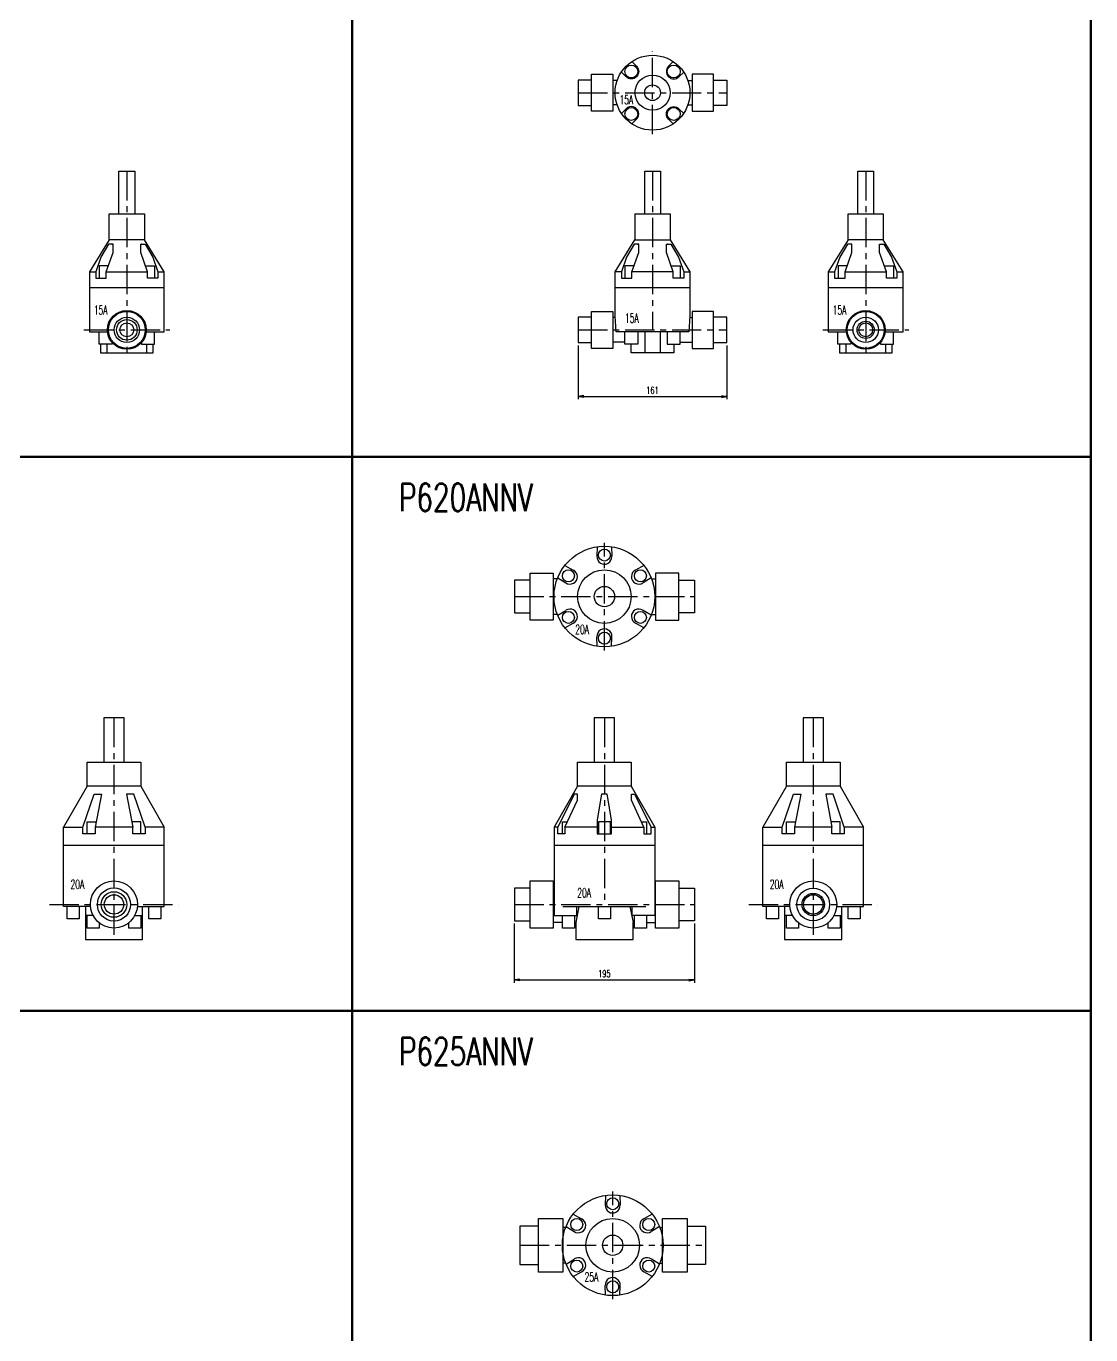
# Model space of a CAD drawing. Header units: millimetres. Extents: x 1711 to 90196, y -23291 to 8516.
# Drawn here: x 21279 to 22432, y -13845 to -12427 of the extents above; entities that cross this region are included whole.
import ezdxf

# ---------------------------------------------------------------- set-up
doc = ezdxf.new("R2010")
doc.units = ezdxf.units.MM
doc.header["$PDMODE"] = 35
doc.linetypes.add('CENTER', pattern=[50.8, 31.75, -6.35, 6.35, -6.35])
for name, color, linetype in [('CEN', 2, 'CENTER'), ('寸法', 2, 'Continuous'), ('配管-CVP', 4, 'Continuous')]:
    doc.layers.add(name, color=color, linetype=linetype)
doc.layers.add('line', color=153, linetype='Continuous', lineweight=50)
doc.styles.add('kpk', font='romans.shx', dxfattribs={"width": 0.7, "bigfont": 'extfont2.shx'})
doc.styles.get("Standard").update_dxf_attribs({"font": 'romans.shx', "bigfont": 'extfont.shx'})
doc.dimstyles.new('KPK-3', dxfattribs={"dimscale": 3, "dimtxt": 2.5, "dimasz": 2, "dimexe": 1, "dimexo": 1, "dimgap": 1, "dimtad": 3, "dimdec": 1, "dimdsep": 46, "dimtxsty": 'kpk', "dimblk": 'OPEN', "dimcen": 2.5, "dimclrd": 2, "dimclre": 2, "dimclrt": 4, "dimadec": 1, "dimazin": 2, "dimtfac": 1, "dimtdec": 1, "dimtmove": 0, "dimatfit": 2, "dimldrblk": 'OPEN', "dimfxl": 0, "dimlwd": -1, "dimlwe": -1, "dimarcsym": 0})

# ---------------------------------------------------------------- blocks, each defined once
blk = doc.blocks.new('_Open')
at = {"color": 0, "linetype": 'ByBlock', "lineweight": -2}
for p, q in [((-1, 0.17), (0, 0)), ((-1, -0.17), (0, 0)), ((0, 0), (-1, 0))]:
    blk.add_line(p, q, dxfattribs=at)
blk = doc.blocks.new('*D3029')
at = {"layer": 'Defpoints', "color": 0, "transparency": 16777216}
for p in [(21876.6, -12770), (22037.6, -12770), (22037.6, -12828.4)]:
    blk.add_point(p, dxfattribs=at)
at = {"layer": '寸法', "color": 2, "transparency": 16777216}
for p, q in [((21876.6, -12773), (21876.6, -12831.4)), ((22037.6, -12773), (22037.6, -12831.4)), ((21882.6, -12828.4), (22031.6, -12828.4))]:
    blk.add_line(p, q, dxfattribs=at)
at = {"layer": '寸法', "color": 2, "transparency": 16777216, "xscale": 6, "yscale": 6, "zscale": 6, "rotation": 180}
blk.add_blockref('_Open', (21876.6, -12828.4), dxfattribs=at)
at = {"layer": '寸法', "color": 2, "transparency": 16777216, "xscale": 6, "yscale": 6, "zscale": 6}
blk.add_blockref('_Open', (22037.6, -12828.4), dxfattribs=at)
at = {"layer": '寸法', "color": 4, "transparency": 16777216, "insert": (21957.1, -12821.6), "char_height": 7.5, "attachment_point": 5, "style": 'kpk', "bg_fill": 3, "box_fill_scale": 1.1, "bg_fill_color": 256, "bg_fill_true_color": 13158600, "bg_fill_transparency": 0}
blk.add_mtext('161', dxfattribs=at)
blk = doc.blocks.new('*D3030')
at = {"layer": 'Defpoints', "color": 0, "transparency": 16777216}
for p in [(21807.4, -13396.3), (22002.4, -13396.3), (22002.4, -13460.3)]:
    blk.add_point(p, dxfattribs=at)
at = {"layer": '寸法', "color": 2, "transparency": 16777216}
for p, q in [((21807.4, -13399.3), (21807.4, -13463.3)), ((22002.4, -13399.3), (22002.4, -13463.3)), ((21813.4, -13460.3), (21996.4, -13460.3))]:
    blk.add_line(p, q, dxfattribs=at)
at = {"layer": '寸法', "color": 2, "transparency": 16777216, "xscale": 6, "yscale": 6, "zscale": 6, "rotation": 180}
blk.add_blockref('_Open', (21807.4, -13460.3), dxfattribs=at)
at = {"layer": '寸法', "color": 2, "transparency": 16777216, "xscale": 6, "yscale": 6, "zscale": 6}
blk.add_blockref('_Open', (22002.4, -13460.3), dxfattribs=at)
at = {"layer": '寸法', "color": 4, "transparency": 16777216, "insert": (21904.9, -13453.6), "char_height": 7.5, "attachment_point": 5, "style": 'kpk', "bg_fill": 3, "box_fill_scale": 1.1, "bg_fill_color": 256, "bg_fill_true_color": 13158600, "bg_fill_transparency": 0}
blk.add_mtext('195', dxfattribs=at)
blk = doc.blocks.new('A$Cba4892d7')
at = {"layer": 'line'}
for p, q in [((1660, -100), (1660, -4960)), ((0, -1260), (2460, -1260)), ((0, -1860), (2460, -1860))]:
    blk.add_line(p, q, dxfattribs=at)
blk.add_lwpolyline([(0, -4960), (0, 0), (2460, 0), (2460, -4960)], close=True, dxfattribs=at)
at = {"layer": 'line', "char_height": 30, "attachment_point": 4}
for s, insert in [('{\\W0.7;P620ANNV}', (1710.7, -1304.1)), ('{\\W0.7;P625ANNV}', (1710.7, -1904.1))]:
    blk.add_mtext(s, dxfattribs=dict(at, insert=insert))

msp = doc.modelspace()

# ---------------------------------------------------------------- linework, layer by layer
at = {"layer": 'CEN'}
for p, q in [((21957.0871, -12544.1828), (21957.0871, -12454.5828)), ((21876.5871, -12499.3828), (22037.5871, -12499.3828)), ((21387.7928, -12584.2342), (21387.7928, -12781.2342)), ((21957.0871, -12584.2342), (21957.0871, -12756.2342)), ((22187.9587, -12584.2342), (22187.9587, -12781.2342)), ((21341.2008, -12756.2342), (21434.3848, -12756.2342)), ((21876.5871, -12756.2342), (22037.5871, -12756.2342)), ((22141.3667, -12756.2342), (22234.5507, -12756.2342)), ((21904.9472, -13103.3361), (21904.9472, -12986.8561)), ((21807.4472, -13045.0961), (22002.4472, -13045.0961)), ((21373.8532, -13176.5727), (21373.8532, -13416.5727)), ((21904.9472, -13176.5727), (21904.9472, -13378.5727)), ((22131.1224, -13176.5727), (22131.1224, -13416.5727)), ((21303.9652, -13378.5727), (21443.7412, -13378.5727)), ((21807.4472, -13378.5727), (22002.4472, -13378.5727)), ((22061.2344, -13378.5727), (22201.0104, -13378.5727)), ((21913.9627, -13805.884), (21913.9627, -13689.404)), ((21813.4627, -13747.644), (22014.4627, -13747.644))]:
    msp.add_line(p, q, dxfattribs=at)
at = {"layer": '配管-CVP', "color": 0, "linetype": 'ByBlock'}
for p, q in [((21918.8158, -12486.1328), (21914.0871, -12486.1328)), ((21995.3583, -12486.1328), (22000.0871, -12486.1328)), ((21918.8158, -12512.6328), (21914.0871, -12512.6328)), ((21995.3583, -12512.6328), (22000.0871, -12512.6328)), ((21938.0871, -12630.7342), (21938.0871, -12658.7342)), ((21938.0871, -12630.7342), (21976.0871, -12630.7342)), ((21976.0871, -12630.7342), (21976.0871, -12658.7342)), ((21938.0871, -12658.7342), (21976.0871, -12658.7342)), ((21976.0871, -12658.7342), (21997.5871, -12693.2342)), ((21365.3761, -12693.2342), (21410.1334, -12693.2342)), ((21421.5232, -12693.2342), (21428.2928, -12693.2342)), ((21990.8175, -12693.2342), (21997.5871, -12693.2342)), ((22165.542, -12693.2342), (22210.2992, -12693.2342)), ((22221.6891, -12693.2342), (22228.4587, -12693.2342)), ((21428.2928, -12710.7342), (21347.2928, -12710.7342)), ((21997.5871, -12710.7342), (21916.5871, -12710.7342)), ((22228.4587, -12710.7342), (22147.4587, -12710.7342)), ((21916.7182, -12742.9842), (21914.0871, -12742.9842)), ((21997.4559, -12742.9842), (22000.0871, -12742.9842)), ((21927.1061, -12769.4842), (21914.0871, -12769.4842)), ((21948.8371, -12758.2342), (21948.8371, -12781.2342)), ((21965.3371, -12758.2342), (21965.3371, -12781.2342)), ((21987.0681, -12769.4842), (22000.0871, -12769.4842)), ((21366.2547, -12771.7342), (21366.2547, -12781.2342)), ((21409.2547, -12771.7342), (21409.2547, -12781.2342)), ((22166.4206, -12771.7342), (22166.4206, -12781.2342)), ((22209.4206, -12771.7342), (22209.4206, -12781.2342)), ((21912.6666, -12991.1455), (21912.9761, -13001.4135)), ((21862.0844, -13011.4356), (21871.1315, -13016.3016)), ((21955.5295, -13024.806), (21946.7919, -13030.208)), ((21854.017, -13025.6961), (21849.4472, -13025.6961)), ((21955.8775, -13025.6961), (21960.4472, -13025.6961)), ((21854.017, -13064.4961), (21849.4472, -13064.4961)), ((21854.365, -13065.3861), (21863.1026, -13059.9841)), ((21955.8775, -13064.4961), (21960.4472, -13064.4961)), ((21947.8101, -13078.7566), (21938.763, -13073.8906)), ((21897.2278, -13099.0466), (21896.9184, -13088.7786)), ((21402.8532, -13250.5727), (21428.3532, -13294.8074)), ((21933.9472, -13250.5727), (21959.4472, -13294.8074)), ((22160.1224, -13250.5727), (22185.6224, -13294.8074)), ((21428.3532, -13314.8227), (21319.3532, -13314.8227)), ((21959.4472, -13314.8227), (21850.4472, -13314.8227)), ((22185.6224, -13314.8227), (22076.6224, -13314.8227)), ((21850.4472, -13359.1727), (21849.4472, -13359.1727)), ((21959.4472, -13359.1727), (21960.4472, -13359.1727)), ((21351.3532, -13390.5727), (21342.8532, -13390.5727)), ((21396.3532, -13390.5727), (21404.8532, -13390.5727)), ((21859.9472, -13380.5727), (21949.9472, -13380.5727)), ((22108.6224, -13390.5727), (22100.1224, -13390.5727)), ((22153.6224, -13390.5727), (22162.1224, -13390.5727)), ((21859.4761, -13397.9727), (21849.4472, -13397.9727)), ((21950.4184, -13397.9727), (21960.4472, -13397.9727)), ((21921.6821, -13693.6934), (21921.9916, -13703.9614)), ((21871.0999, -13713.9835), (21880.147, -13718.8495)), ((21863.0325, -13728.244), (21859.9627, -13728.244)), ((21964.545, -13727.3539), (21955.8074, -13732.7559)), ((21964.893, -13728.244), (21967.9627, -13728.244)), ((21863.0325, -13767.044), (21859.9627, -13767.044)), ((21863.3805, -13767.934), (21872.1181, -13762.532)), ((21964.893, -13767.044), (21967.9627, -13767.044)), ((21956.8256, -13781.3045), (21947.7785, -13776.4385)), ((21906.2433, -13801.5945), (21905.9339, -13791.3265))]:
    msp.add_line(p, q, dxfattribs=at)
for points in [[(21934.6704, -12465.6524), (21939.763, -12470.745, -1), (21928.4493, -12482.0587), (21923.3567, -12476.9661)], [(21979.5038, -12465.6524), (21974.4112, -12470.745, 1), (21985.7249, -12482.0587), (21990.8175, -12476.9661)], [(21934.6704, -12533.1132), (21939.763, -12528.0206, 1), (21928.4493, -12516.7069), (21923.3567, -12521.7995)], [(21979.5038, -12533.1132), (21974.4112, -12528.0206, -1), (21985.7249, -12516.7069), (21990.8175, -12521.7995)], [(21897.2278, -12991.1455), (21896.9184, -13001.4135, 1.070713908), (21912.987, -13001.5729)], [(21854.365, -13024.806), (21863.1026, -13030.208, 1.070713908), (21871.275, -13016.3719)], [(21947.8101, -13011.4356), (21938.763, -13016.3016, 1.070713908), (21946.6593, -13030.2971)], [(21862.0844, -13078.7566), (21871.1315, -13073.8906, 1.070713908), (21863.2352, -13059.895)], [(21955.5295, -13065.3861), (21946.7919, -13059.9841, 1.070713908), (21938.6195, -13073.8203)], [(21912.6666, -13099.0466), (21912.9761, -13088.7786, 1.070713908), (21896.9075, -13088.6192)], [(21906.2433, -13693.6934), (21905.9339, -13703.9614, 1.070713908), (21922.0025, -13704.1208)], [(21863.3805, -13727.3539), (21872.1181, -13732.7559, 1.070713908), (21880.2905, -13718.9198)], [(21956.8256, -13713.9835), (21947.7785, -13718.8495, 1.070713908), (21955.6748, -13732.845)], [(21871.0999, -13781.3045), (21880.147, -13776.4385, 1.070713908), (21872.2507, -13762.4429)], [(21964.545, -13767.934), (21955.8074, -13762.532, 1.070713908), (21947.635, -13776.3682)], [(21921.6821, -13801.5945), (21921.9916, -13791.3265, 1.070713908), (21905.923, -13791.1671)]]:
    msp.add_lwpolyline(points, format="xyb", dxfattribs=at)
for points in [[(21891.0871, -12485.6328), (21876.5871, -12485.6328), (21876.5871, -12513.1328), (21891.0871, -12513.1328)], [(22023.0871, -12485.6328), (22037.5871, -12485.6328), (22037.5871, -12513.1328), (22023.0871, -12513.1328)], [(21379.2928, -12630.7342), (21379.2928, -12584.2342), (21396.2928, -12584.2342), (21396.2928, -12630.7342)], [(21948.5871, -12630.7342), (21948.5871, -12584.2342), (21965.5871, -12584.2342), (21965.5871, -12630.7342)], [(22179.4587, -12630.7342), (22179.4587, -12584.2342), (22196.4587, -12584.2342), (22196.4587, -12630.7342)], [(21368.7928, -12658.7342), (21368.7928, -12630.7342), (21406.7928, -12630.7342), (21406.7928, -12658.7342)], [(22168.9587, -12658.7342), (22168.9587, -12630.7342), (22206.9587, -12630.7342), (22206.9587, -12658.7342)], [(21408.6593, -12758.2342), (21428.2928, -12758.2342), (21428.2928, -12693.2342), (21406.7928, -12658.7342), (21368.7928, -12658.7342), (21347.2928, -12693.2342), (21347.2928, -12758.2342), (21366.8502, -12758.2342)], [(21347.2928, -12693.2342), (21354.0624, -12693.2342), (21354.0624, -12700.2342), (21365.3761, -12700.2342), (21365.3761, -12693.2342), (21372.8118, -12672.4955), (21372.8118, -12663.2342), (21368.0606, -12663.2342), (21359.7623, -12677.3367), (21354.0624, -12693.2342)], [(21923.3567, -12693.2342), (21916.5871, -12693.2342), (21938.0871, -12658.7342)], [(21979.4276, -12693.2342), (21934.6704, -12693.2342), (21942.1061, -12672.4955), (21942.1061, -12663.2342), (21937.3549, -12663.2342), (21929.0566, -12677.3367), (21923.3567, -12693.2342), (21923.3567, -12700.2342), (21934.6704, -12700.2342), (21934.6704, -12693.2342)], [(22208.8251, -12758.2342), (22228.4587, -12758.2342), (22228.4587, -12693.2342), (22206.9587, -12658.7342), (22168.9587, -12658.7342), (22147.4587, -12693.2342), (22147.4587, -12758.2342), (22167.0161, -12758.2342)], [(22147.4587, -12693.2342), (22154.2283, -12693.2342), (22154.2283, -12700.2342), (22165.542, -12700.2342), (22165.542, -12693.2342), (22172.9777, -12672.4955), (22172.9777, -12663.2342), (22168.2265, -12663.2342), (22159.9282, -12677.3367), (22154.2283, -12693.2342)], [(21367.7066, -12686.7342), (21357.8118, -12686.7342), (21357.8118, -12700.2342)], [(21407.879, -12686.7342), (21417.7738, -12686.7342), (21417.7738, -12700.2342)], [(21997.5871, -12693.2342), (21997.5871, -12740.9842), (21996.4559, -12758.2342), (21917.7182, -12758.2342), (21916.5871, -12740.9842), (21916.5871, -12693.2342)], [(21937.0009, -12686.7342), (21927.1061, -12686.7342), (21927.1061, -12700.2342)], [(21977.1733, -12686.7342), (21987.0681, -12686.7342), (21987.0681, -12700.2342)], [(22167.8725, -12686.7342), (22157.9777, -12686.7342), (22157.9777, -12700.2342)], [(22208.0448, -12686.7342), (22217.9396, -12686.7342), (22217.9396, -12700.2342)], [(21371.7357, -12769.8133), (21371.7357, -12771.7342), (21357.7737, -12771.7342), (21357.7737, -12758.2342)], [(21403.7737, -12769.8133), (21403.7737, -12771.7342), (21417.7357, -12771.7342), (21417.7357, -12758.2342)], [(22171.9016, -12769.8133), (22171.9016, -12771.7342), (22157.9396, -12771.7342), (22157.9396, -12758.2342)], [(22203.9396, -12769.8133), (22203.9396, -12771.7342), (22217.9016, -12771.7342), (22217.9016, -12758.2342)], [(21359.2547, -12771.7342), (21359.2547, -12781.2342), (21416.2547, -12781.2342), (21416.2547, -12771.7342)], [(22159.4206, -12771.7342), (22159.4206, -12781.2342), (22216.4206, -12781.2342), (22216.4206, -12771.7342)], [(21823.4472, -13027.3461), (21807.4472, -13027.3461), (21807.4472, -13062.8461), (21823.4472, -13062.8461)], [(21985.4472, -13027.3461), (22002.4472, -13027.3461), (22002.4472, -13062.8461), (21985.4472, -13062.8461)], [(21384.8532, -13224.5727), (21384.8532, -13176.5727), (21362.8532, -13176.5727), (21362.8532, -13224.5727)], [(21915.9472, -13224.5727), (21915.9472, -13176.5727), (21893.9472, -13176.5727), (21893.9472, -13224.5727)], [(22142.1224, -13224.5727), (22142.1224, -13176.5727), (22120.1224, -13176.5727), (22120.1224, -13224.5727)], [(21344.8532, -13250.5727), (21344.8532, -13224.5727), (21402.8532, -13224.5727), (21402.8532, -13250.5727), (21344.8532, -13250.5727), (21319.3532, -13294.8074)], [(22102.1224, -13250.5727), (22102.1224, -13224.5727), (22160.1224, -13224.5727), (22160.1224, -13250.5727), (22102.1224, -13250.5727), (22076.6224, -13294.8074)], [(21399.2746, -13380.5727), (21428.3532, -13380.5727), (21428.3532, -13294.8074), (21407.5137, -13294.8074), (21395.3799, -13259.0727), (21387.3264, -13259.0727), (21394.1432, -13294.8074), (21353.5631, -13294.8074)], [(21862.0844, -13294.8074), (21875.7153, -13265.5841), (21875.7153, -13259.0727), (21872.2924, -13259.0727), (21854.365, -13294.8074)], [(21947.8101, -13294.8074), (21934.1792, -13265.5841), (21934.1792, -13259.0727), (21937.602, -13259.0727), (21955.5295, -13294.8074)], [(22156.5438, -13380.5727), (22185.6224, -13380.5727), (22185.6224, -13294.8074), (22164.7829, -13294.8074), (22152.6491, -13259.0727), (22144.5957, -13259.0727), (22151.4125, -13294.8074), (22110.8323, -13294.8074)], [(21344.8532, -13302.0727), (21344.8532, -13289.0727), (21354.6571, -13289.0727)], [(21402.8532, -13302.0727), (21402.8532, -13289.0727), (21393.0493, -13289.0727)], [(21859.4761, -13302.0727), (21859.4761, -13289.0727), (21864.7593, -13289.0727)], [(21911.4472, -13302.0727), (21911.4472, -13289.0727), (21898.4472, -13289.0727), (21898.4472, -13302.0727)], [(21945.1352, -13289.0727), (21950.4184, -13289.0727), (21950.4184, -13302.0727)], [(22102.1224, -13302.0727), (22102.1224, -13289.0727), (22111.9263, -13289.0727)], [(22160.1224, -13302.0727), (22160.1224, -13289.0727), (22150.3185, -13289.0727)], [(21348.4317, -13380.5727), (21319.3532, -13380.5727), (21319.3532, -13294.8074), (21340.1927, -13294.8074)], [(21407.5137, -13294.8074), (21407.5137, -13302.0727), (21394.1432, -13302.0727), (21394.1432, -13294.8074)], [(21897.1972, -13294.8074), (21862.0844, -13294.8074), (21862.0844, -13302.0727), (21854.365, -13302.0727), (21854.365, -13294.8074), (21850.4472, -13294.8074)], [(22105.7009, -13380.5727), (22076.6224, -13380.5727), (22076.6224, -13294.8074), (22097.4619, -13294.8074)], [(22164.7829, -13294.8074), (22164.7829, -13302.0727), (22151.4125, -13302.0727), (22151.4125, -13294.8074)], [(21336.1032, -13380.5727), (21336.1032, -13394.0727), (21323.1032, -13394.0727), (21323.1032, -13380.5727)], [(21342.8532, -13380.5727), (21342.8532, -13416.5727), (21404.8532, -13416.5727), (21404.8532, -13380.5727)], [(21357.859, -13398.4331), (21357.859, -13404.0727), (21344.859, -13404.0727), (21344.859, -13390.5727)], [(21402.8474, -13390.5727), (21402.8474, -13404.0727), (21389.8474, -13404.0727), (21389.8474, -13398.4331)], [(21424.6032, -13380.5727), (21424.6032, -13394.0727), (21411.6032, -13394.0727), (21411.6032, -13380.5727)], [(22093.3724, -13380.5727), (22093.3724, -13394.0727), (22080.3724, -13394.0727), (22080.3724, -13380.5727)], [(22100.1224, -13380.5727), (22100.1224, -13416.5727), (22162.1224, -13416.5727), (22162.1224, -13380.5727)], [(22115.1282, -13398.4331), (22115.1282, -13404.0727), (22102.1282, -13404.0727), (22102.1282, -13390.5727)], [(22160.1166, -13390.5727), (22160.1166, -13404.0727), (22147.1166, -13404.0727), (22147.1166, -13398.4331)], [(22181.8724, -13380.5727), (22181.8724, -13394.0727), (22168.8724, -13394.0727), (22168.8724, -13380.5727)], [(21833.4627, -13726.894), (21813.4627, -13726.894), (21813.4627, -13768.394), (21833.4627, -13768.394)], [(21994.4627, -13726.894), (22014.4627, -13726.894), (22014.4627, -13768.394), (21994.4627, -13768.394)]]:
    msp.add_lwpolyline(points, dxfattribs=at)
for points in [[(21914.0871, -12519.3828), (21891.0871, -12519.3828), (21891.0871, -12479.3828), (21914.0871, -12479.3828)], [(22000.0871, -12519.3828), (22023.0871, -12519.3828), (22023.0871, -12479.3828), (22000.0871, -12479.3828)], [(21371.8118, -12663.2342), (21371.6183, -12663.2342)], [(21402.7738, -12672.4955), (21402.7738, -12663.2342), (21407.5249, -12663.2342), (21415.8233, -12677.3367), (21421.5232, -12693.2342), (21421.5232, -12700.2342), (21410.2095, -12700.2342), (21410.2095, -12693.2342)], [(21403.7738, -12663.2342), (21403.9673, -12663.2342)], [(21941.1061, -12663.2342), (21940.9125, -12663.2342)], [(21985.1176, -12677.3367), (21990.8175, -12693.2342), (21990.8175, -12700.2342), (21979.5038, -12700.2342), (21979.5038, -12693.2342), (21972.0681, -12672.4955), (21972.0681, -12663.2342), (21976.8192, -12663.2342)], [(21973.0681, -12663.2342), (21973.2616, -12663.2342)], [(22171.9777, -12663.2342), (22171.7841, -12663.2342)], [(22202.9396, -12672.4955), (22202.9396, -12663.2342), (22207.6908, -12663.2342), (22215.9891, -12677.3367), (22221.6891, -12693.2342), (22221.6891, -12700.2342), (22210.3754, -12700.2342), (22210.3754, -12693.2342)], [(22203.9396, -12663.2342), (22204.1332, -12663.2342)], [(21824.4472, -13019.5961), (21849.4472, -13019.5961), (21849.4472, -13070.5961), (21824.4472, -13070.5961)], [(21960.4472, -13070.5961), (21985.4472, -13070.5961), (21985.4472, -13019.5961), (21960.4472, -13019.5961)], [(21340.1927, -13302.0727), (21340.1927, -13294.8074), (21352.3264, -13259.0727), (21360.3799, -13259.0727), (21353.5631, -13294.8074), (21353.5631, -13302.0727)], [(21897.1972, -13286.9614), (21897.1972, -13302.0727), (21912.6972, -13302.0727), (21912.6972, -13286.9614), (21907.8911, -13259.0727), (21902.0034, -13259.0727)], [(22097.4619, -13302.0727), (22097.4619, -13294.8074), (22109.5957, -13259.0727), (22117.6491, -13259.0727), (22110.8323, -13294.8074), (22110.8323, -13302.0727)], [(21859.9627, -13776.644), (21833.4627, -13776.644), (21833.4627, -13718.644), (21859.9627, -13718.644)], [(21994.4627, -13718.644), (21994.4627, -13776.644), (21967.9627, -13776.644), (21967.9627, -13718.644)]]:
    msp.add_lwpolyline(points, close=True, dxfattribs=at)
for centre, radius in [((21957.0871, -12499.3828), 40.5), ((21934.1061, -12476.4018), 7), ((21980.0681, -12476.4018), 7), ((21957.0871, -12499.3828), 19), ((21957.0871, -12499.3828), 8.5), ((21934.1061, -12522.3638), 7), ((21980.0681, -12522.3638), 7), ((21387.7928, -12756.2342), 21), ((21387.7928, -12756.2342), 20), ((22187.9587, -12756.2342), 21), ((22187.9587, -12756.2342), 20), ((21387.7928, -12756.2342), 13.75), ((21387.7928, -12756.2342), 11.1599), ((21387.7928, -12756.2342), 7.5), ((22187.9587, -12756.2342), 13.75), ((22187.9587, -12756.2342), 9.3155), ((22187.9587, -12756.2342), 7.5), ((21904.9472, -13045.0961), 54.5), ((21904.9472, -13000.0961), 6.5), ((21865.9761, -13022.5961), 6.5), ((21904.9472, -13045.0961), 29), ((21943.9184, -13022.5961), 6.5), ((21904.9472, -13045.0961), 11), ((21865.9761, -13067.5961), 6.5), ((21943.9184, -13067.5961), 6.5), ((21904.9472, -13090.0961), 6.5), ((21373.8532, -13378.5727), 25.5), ((21373.8532, -13378.5727), 18), ((21373.8532, -13378.5727), 13.85), ((22131.1224, -13378.5727), 25.5), ((22131.1224, -13378.5727), 17.75), ((21373.8532, -13378.5727), 10.5), ((22131.1224, -13378.5727), 12.0585), ((22131.1224, -13378.5727), 10.5), ((21913.9627, -13747.644), 54.5), ((21913.9627, -13702.644), 6.5), ((21874.9916, -13725.144), 6.5), ((21913.9627, -13747.644), 29), ((21952.9339, -13725.144), 6.5), ((21913.9627, -13747.644), 11), ((21874.9916, -13770.144), 6.5), ((21952.9339, -13770.144), 6.5), ((21913.9627, -13792.644), 6.5)]:
    msp.add_circle(centre, radius, dxfattribs=at)

# ---------------------------------------------------------------- texts
at = {"layer": 'Defpoints', "color": 6, "linetype": 'ByBlock', "style": 'kpk', "width": 0.6}
for s, p in [('15A', (21921.274, -12511.8979)), ('15A', (21351.9797, -12739.7229)), ('15A', (21927.2819, -12748.5154)), ('15A', (22152.1456, -12739.7229)), ('20A', (21873.3633, -13085.6776)), ('20A', (21326.7991, -13361.6934)), ('20A', (21875.5706, -13370.8538)), ('20A', (22084.0683, -13361.6934)), ('25A', (21883.4839, -13787.0063))]:
    msp.add_text(s, height=10, dxfattribs=at).set_placement(p)

# ---------------------------------------------------------------- next in the draw order: dimensions: what is measured, and where the dimension line sits
at = {"layer": '寸法'}
for base, p1, p2, picture, middle in [((22037.5871, -12828.3742), (21876.5871, -12769.9842), (22037.5871, -12769.9842), '*D3029', (21957.0871, -12821.6242)), ((22002.4472, -13460.3289), (21807.4472, -13396.3227), (22002.4472, -13396.3227), '*D3030', (21904.9472, -13453.5789))]:
    dim = msp.add_linear_dim(base=base, p1=p1, p2=p2, dimstyle='KPK-3', dxfattribs=at)
    dim.commit()
    dim.dimension.update_dxf_attribs({"geometry": picture, "text_midpoint": middle})

# ---------------------------------------------------------------- next in the draw order: linework, layer by layer
at = {"layer": '配管-CVP', "color": 0, "linetype": 'ByBlock'}
for points in [[(21914.0871, -12776.2342), (21891.0871, -12776.2342), (21891.0871, -12736.2342), (21914.0871, -12736.2342)], [(22023.0871, -12736.2342), (22000.0871, -12736.2342), (22000.0871, -12776.2342), (22023.0871, -12776.2342)], [(21849.4472, -13353.0727), (21849.4472, -13404.0727), (21824.4472, -13404.0727), (21824.4472, -13353.0727)], [(21960.4472, -13404.0727), (21960.4472, -13353.0727), (21985.4472, -13353.0727), (21985.4472, -13404.0727)]]:
    msp.add_lwpolyline(points, close=True, dxfattribs=at)
for points in [[(21891.0871, -12742.4842), (21876.5871, -12742.4842), (21876.5871, -12769.9842), (21891.0871, -12769.9842)], [(22023.0871, -12769.9842), (22037.5871, -12769.9842), (22037.5871, -12742.4842), (22023.0871, -12742.4842)], [(21941.0681, -12758.2342), (21941.0681, -12771.7342), (21927.1061, -12771.7342), (21927.1061, -12758.2342)], [(21973.1061, -12758.2342), (21973.1061, -12771.7342), (21987.0681, -12771.7342), (21987.0681, -12758.2342)], [(21980.0871, -12771.7342), (21980.0871, -12781.2342), (21934.0871, -12781.2342), (21934.0871, -12771.7342)], [(21875.9472, -13250.5727), (21875.9472, -13224.5727), (21933.9472, -13224.5727), (21933.9472, -13250.5727), (21875.9472, -13250.5727), (21850.4472, -13294.8074), (21850.4472, -13390.5727), (21874.9472, -13390.5727), (21874.9472, -13380.5727)], [(21912.6972, -13294.8074), (21947.8101, -13294.8074), (21947.8101, -13302.0727), (21955.5295, -13302.0727), (21955.5295, -13294.8074), (21959.4472, -13294.8074), (21959.4472, -13390.5727), (21934.9472, -13390.5727), (21934.9472, -13380.5727)], [(21824.4472, -13360.8227), (21807.4472, -13360.8227), (21807.4472, -13396.3227), (21824.4472, -13396.3227)], [(21985.4472, -13360.8227), (22002.4472, -13360.8227), (22002.4472, -13396.3227), (21985.4472, -13396.3227)], [(21872.4761, -13390.5727), (21872.4761, -13404.0727), (21859.4761, -13404.0727), (21859.4761, -13390.5727)], [(21877.4472, -13380.5727), (21873.9472, -13397.9727), (21872.4761, -13397.9727)], [(21911.4472, -13380.5727), (21911.4472, -13394.0727), (21898.4472, -13394.0727), (21898.4472, -13380.5727)], [(21932.4472, -13380.5727), (21935.9472, -13397.9727), (21937.4184, -13397.9727)], [(21950.4184, -13390.5727), (21950.4184, -13404.0727), (21937.4184, -13404.0727), (21937.4184, -13390.5727)], [(21873.9472, -13397.9727), (21873.9472, -13416.5727), (21935.9472, -13416.5727), (21935.9472, -13397.9727)]]:
    msp.add_lwpolyline(points, dxfattribs=at)

# ---------------------------------------------------------------- next in the draw order: block references
at = {"layer": 'line', "linetype": 'ByBlock'}
msp.add_blockref('A$Cba4892d7', (19971.7368, -11633.6234), dxfattribs=at)

doc.saveas('drawing.dxf')
